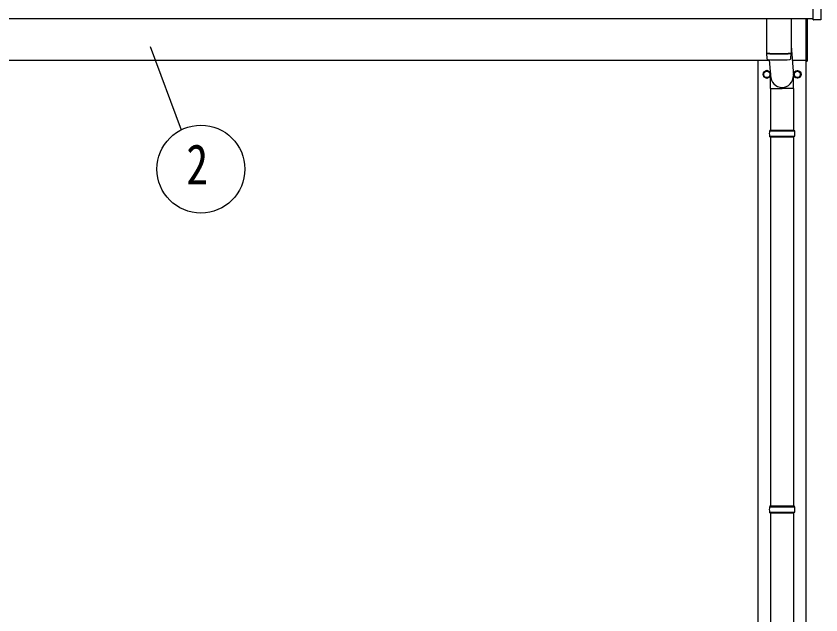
# Model space of a CAD drawing. Units: millimetres, scale not verified. Extents: x -16820 to 16820, y -11880 to 11880.
# Drawn here: x -13241 to -11130, y -4014 to -2444 of the extents above; entities that cross this region are included whole.
import ezdxf
from ezdxf.enums import TextEntityAlignment as Align

# ---------------------------------------------------------------- set-up
doc = ezdxf.new("R2010")
doc.units = ezdxf.units.MM
doc.header["$LTSCALE"] = 50
for name, color, linetype in [('0-5_YKK_13', 4, 'Continuous'), ('0-6_YKK_A1', 4, 'Continuous'), ('0-7_YKK_D', 6, 'Continuous')]:
    doc.layers.add(name, color=color, linetype=linetype)
doc.styles.add('ＭＳ ゴシック', font='')
doc.styles.get('ＭＳ ゴシック').set_extended_font_data('MS Gothic')

msp = doc.modelspace()

# ---------------------------------------------------------------- linework, layer by layer
at = {"layer": '0-5_YKK_13'}
for p, q in [((-11149.62, -2453.84), (-11149.62, -2305.84)), ((-11129.62, -2305.84), (-11129.62, -2453.84)), ((-11271.92, -2451.63), (-11271.92, -2541.27)), ((-11207.92, -2451.63), (-11207.92, -2541.27)), ((-11167.92, -2562.5), (-11167.92, -2451.63)), ((-11165.92, -2451.63), (-11165.92, -2562.5)), ((-11130.12, -2454.34), (-11149.12, -2454.34)), ((-11207.92, -2522.45), (-11201.36, -2599.76)), ((-11271.95, -2542.26), (-11271.72, -2555.25)), ((-11267.45, -2541.54), (-11267.43, -2542.54)), ((-11212.4, -2541.54), (-11212.41, -2542.54)), ((-11208.12, -2555.25), (-11207.89, -2542.26)), ((-11264.91, -2558.61), (-11261.48, -2599.76)), ((-11167.92, -2562.5), (-11165.92, -2562.5)), ((-11262.82, -2596.75), (-11262.92, -2596.75)), ((-11262.82, -2597.25), (-11262.92, -2597.25)), ((-11261.57, -2634.43), (-11261.57, -2599.76)), ((-11201.27, -2634.43), (-11201.27, -2599.76)), ((-11200.02, -2596.75), (-11199.92, -2596.75)), ((-11200.02, -2597.25), (-11199.92, -2597.25)), ((-11261.57, -2634.43), (-11231.42, -2634.43)), ((-11261.42, -2634.43), (-11261.42, -2743.01)), ((-11201.27, -2634.43), (-11231.42, -2634.43)), ((-11201.42, -2634.43), (-11201.42, -2743.01)), ((-11263.42, -2743.01), (-11199.42, -2743.01)), ((-11263.42, -2743.01), (-11263.42, -2745.01)), ((-11199.42, -2743.01), (-11199.42, -2745.01)), ((-11264.42, -2745.01), (-11198.42, -2745.01)), ((-11264.42, -2759.01), (-11198.42, -2759.01)), ((-11263.42, -2761.01), (-11263.42, -2759.01)), ((-11263.42, -2761.01), (-11199.42, -2761.01)), ((-11261.42, -2761.01), (-11261.42, -3728.5)), ((-11201.42, -2761.01), (-11201.42, -3728.5)), ((-11199.42, -2761.01), (-11199.42, -2759.01)), ((-11264.42, -3730.49), (-11198.42, -3730.49)), ((-11263.42, -3728.49), (-11199.42, -3728.49)), ((-11263.42, -3728.49), (-11263.42, -3730.49)), ((-11199.42, -3728.49), (-11199.42, -3730.49)), ((-11264.42, -3744.49), (-11198.42, -3744.49)), ((-11263.42, -3746.49), (-11263.42, -3744.49)), ((-11263.42, -3746.49), (-11199.42, -3746.49)), ((-11261.42, -3746.49), (-11261.42, -4651)), ((-11201.42, -3746.49), (-11201.42, -4651)), ((-11199.42, -3746.49), (-11199.42, -3744.49))]:
    msp.add_line(p, q, dxfattribs=at)
for points in [[(-11271.42, -2587.19), (-11279.92, -2592.09), (-11279.92, -2601.91), (-11271.42, -2606.81), (-11262.92, -2601.91), (-11262.92, -2592.09)], [(-11191.42, -2587.19), (-11182.92, -2592.09), (-11182.92, -2601.91), (-11191.42, -2606.81), (-11199.92, -2601.91), (-11199.92, -2592.09)]]:
    msp.add_lwpolyline(points, close=True, dxfattribs=at)
for centre, radius in [((-11271.42, -2597), 10), ((-11271.42, -2597), 8.5), ((-11191.42, -2597), 10), ((-11191.42, -2597), 8.5)]:
    msp.add_circle(centre, radius, dxfattribs=at)
for centre, radius, start, end in [((-11149.12, -2453.84), 0.5, 180, 270), ((-11130.12, -2453.84), 0.5, 270, 0), ((-11239.92, -2061.53), 480.8, 266.18381, 273.81619), ((-11239.92, -2062.53), 480.8, 266.18381, 273.81619), ((-11268.3, -2555.01), 3.43, 183.90213, 262.99006), ((-11239.91, -2039.55), 519.67, 266.82198, 273.17643), ((-11211.54, -2555.01), 3.43, 277.08355, 356.08693), ((-11271.42, -2597), 8.6, 171.25399, 188.74601), ((-11271.42, -2597), 8.6, 111.25399, 128.74601), ((-11271.42, -2597), 8.6, 51.25399, 68.74601), ((-11271.42, -2597), 8.6, 1.66581, 8.74601), ((-11191.42, -2597), 8.6, 171.25399, 178.33419), ((-11191.42, -2597), 8.6, 111.25399, 128.74601), ((-11191.42, -2597), 8.6, 51.25399, 68.74601), ((-11191.42, -2597), 8.6, 351.25399, 8.74601), ((-11271.42, -2597), 8.6, 231.25399, 248.74601), ((-11271.42, -2597), 8.6, 291.25399, 308.74601), ((-11271.42, -2597), 8.6, 351.25399, 358.33419), ((-11191.42, -2597), 8.6, 181.66581, 188.74601), ((-11191.42, -2597), 8.6, 231.25399, 248.74601), ((-11191.42, -2597), 8.6, 291.25399, 308.74601), ((-11215.67, -2752.01), 49.25, 171.82876, 180.00002), ((-11215.67, -2752.01), 49.25, 180.00002, 188.17127), ((-11247.17, -2752.01), 49.25, 359.99998, 8.17124), ((-11247.17, -2752.01), 49.25, 351.82873, 359.99998), ((-11215.67, -3737.49), 49.25, 171.82876, 180.00002), ((-11247.17, -3737.49), 49.25, 359.99998, 8.17124), ((-11215.67, -3737.49), 49.25, 180.00002, 188.17127), ((-11247.17, -3737.49), 49.25, 351.82873, 359.99998)]:
    msp.add_arc(centre, radius, start, end, dxfattribs=at)
msp.add_ellipse((-11231.42, -2599.76), major_axis=(0, -31.56), ratio=0.952301, start_param=4.712389, end_param=7.8539816, dxfattribs=at)
at = {"layer": '0-6_YKK_A1'}
for p, q in [((-11149.62, -2451.63), (-14186.22, -2451.63)), ((-14071.04, -2560), (-11264.8, -2560)), ((-11293.92, -5360), (-11293.92, -2560)), ((-11204.74, -2560), (-11167.92, -2560)), ((-11168.92, -2560), (-11168.92, -5360))]:
    msp.add_line(p, q, dxfattribs=at)
at = {"layer": '0-7_YKK_D'}
msp.add_line((-12889.43, -2524.1), (-12807.82, -2742.45), dxfattribs=at)
msp.add_circle((-12756.02, -2845.34), 115.2, dxfattribs=at)

# ---------------------------------------------------------------- texts
at = {"layer": '0-7_YKK_D', "style": 'ＭＳ ゴシック', "width": 0.8}
msp.add_text('2', height=105.6, dxfattribs=at).set_placement((-12794.42, -2917.34), align=Align.BOTTOM_LEFT)

doc.saveas('drawing.dxf')
